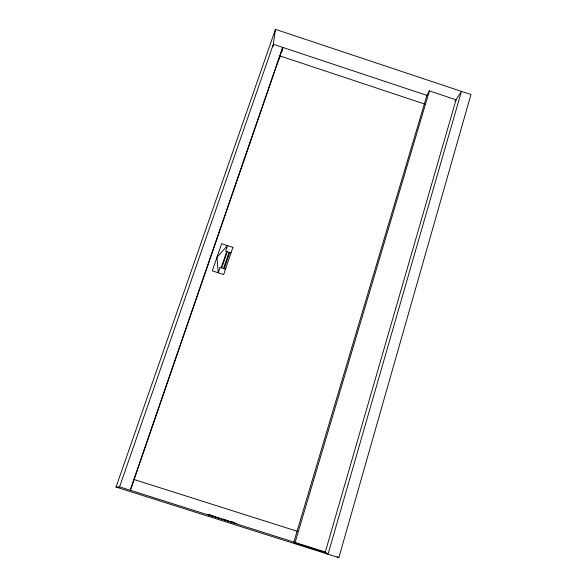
<?xml version="1.0" encoding="UTF-8"?>
<svg xmlns="http://www.w3.org/2000/svg" width="587" height="587" viewBox="0 0 587 587"><rect width="100%" height="100%" fill="white"/><g stroke="black" fill="none" stroke-linecap="round" stroke-linejoin="round"><path stroke-width="0.88" d="M272.948 46.953L275.457 29.35L470.957 94.536L338.868 557.65L116.043 487.056L275.457 29.35M279.471 59.162L279.992 55.919L424.753 104.068M281.907 51.81L282.64 47.364L273.329 44.26L119.579 486.85L130.153 490.204L282.64 47.364M282.464 50.152L282.912 47.452L427.167 95.476M294.945 542.872L429.42 90.904L456.048 99.775L325.183 552.455L294.945 542.872L293.852 542.08L426.918 95.395L429.42 90.904M282.912 47.452L130.453 490.299L322.85 551.266M455.02 101.382L461.448 91.367L328.03 554.216L323.4 551.347M116.043 487.056L119.653 486.85M222.767 519.282L228.813 521.095M230.544 521.616L234.866 522.907L232.305 522.063M134.159 479.55L297.205 531.279M223.39 519.165L225.775 519.921L223.398 519.194M208.678 514.579L212.802 515.885M207.82 514.564L221.901 519.025M222.73 519.29L236.788 523.743L236.598 523.421M323.701 551.538L326.313 552.36M231.021 252.85L229.766 252.439L224.219 268.802L225.474 269.206M208.678 514.608L219.421 518.196M337.29 556.711L338.868 557.65M227.272 251.632L221.71 267.988L223.5 268.567L229.055 252.212L227.272 251.632M232.878 247.354L223.662 274.555L212.311 270.864L221.622 243.686L232.878 247.354M220.052 267.445L218.232 272.794L216.985 257.223L227.499 245.601L225.628 251.097L226.736 251.456L221.167 267.811L220.052 267.445"/></g></svg>
